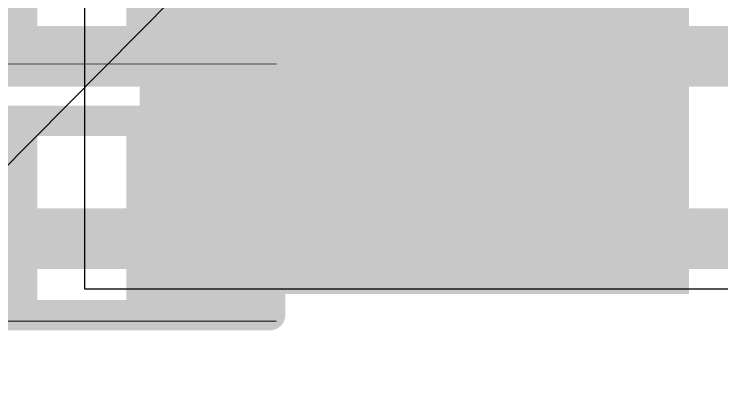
# Model space of a CAD drawing. Header units: inches. Extents: x -4 to 5258, y -4 to 5281.
# Drawn here: x 44.912 to 47.872, y 14.067 to 15.673 of the extents above; entities that cross this region are included whole.
import ezdxf

# ---------------------------------------------------------------- set-up
doc = ezdxf.new("R2010")
doc.units = ezdxf.units.IN
for name, color, linetype in [('Layer 2', 76, 'Continuous'), ('Top Layer', 1, 'Continuous'), ('Top Overlay', 2, 'Continuous'), ('Top Paste', 8, 'Continuous'), ('Top Solder', 216, 'Continuous')]:
    doc.layers.add(name, color=color, linetype=linetype)

# ---------------------------------------------------------------- blocks, each defined once
blk = doc.blocks.new('13_WQFN_HR__3_2__31')
at = {"layer": 'Top Solder'}
blk.add_line((1.1783, -0.9227), (5220.6763, 5271.621), dxfattribs=at)
blk = doc.blocks.new('R___0402_102')
at = {"layer": 'Top Layer'}
for points in [[(-0.6985, -0.3175), (-0.6985, 0.3175), (-0.2413, 0.3175), (-0.2413, -0.3175)], [(0.2413, -0.3175), (0.2413, 0.3175), (0.6985, 0.3175), (0.6985, -0.3175)]]:
    blk.add_hatch(color=1, dxfattribs=at).paths.add_polyline_path(points)
at = {"layer": 'Top Paste'}
for points in [[(-0.6985, -0.3175), (-0.6985, 0.3175), (-0.2413, 0.3175), (-0.2413, -0.3175)], [(0.2413, -0.3175), (0.2413, 0.3175), (0.6985, 0.3175), (0.6985, -0.3175)]]:
    blk.add_hatch(color=8, dxfattribs=at).paths.add_polyline_path(points)
at = {"layer": 'Top Solder'}
for points in [[(-0.7535, -0.3725), (-0.7535, 0.3725), (-0.1863, 0.3725), (-0.1863, -0.3725)], [(0.1863, -0.3725), (0.1863, 0.3725), (0.7535, 0.3725), (0.7535, -0.3725)]]:
    blk.add_hatch(color=216, dxfattribs=at).paths.add_polyline_path(points)
at = {"layer": 'Top Overlay'}
for points in [[(-0.7874, 0.4064, 0.127, 0.127, 0), (0.7874, 0.4064, 0.127, 0.127, 0)], [(-0.7874, -0.4064, 0.127, 0.127, 0), (-0.7874, 0.4064, 0.127, 0.127, 0)], [(0.7874, -0.4064, 0.127, 0.127, 0), (0.7874, 0.4064, 0.127, 0.127, 0)], [(-0.7874, -0.4064, 0.127, 0.127, 0), (0.7874, -0.4064, 0.127, 0.127, 0)], [(-0.8128, -0.4318, 0.00323, 0.00323, 0), (0.8128, -0.4318, 0.00323, 0.00323, 0)]]:
    blk.add_lwpolyline(points, format="xyseb", dxfattribs=at)
for points in [[(-0.8191, 0.4064, 0.0635, 0.0635, 1), (-0.7556, 0.4064, 0.0635, 0.0635, 1)], [(-0.8191, 0.4064, 0.0635, 0.0635, 1), (-0.7556, 0.4064, 0.0635, 0.0635, 1)], [(0.7556, 0.4064, 0.0635, 0.0635, 1), (0.8191, 0.4064, 0.0635, 0.0635, 1)], [(0.7556, 0.4064, 0.0635, 0.0635, 1), (0.8191, 0.4064, 0.0635, 0.0635, 1)], [(-0.8191, -0.4064, 0.0635, 0.0635, 1), (-0.7556, -0.4064, 0.0635, 0.0635, 1)], [(-0.8191, -0.4064, 0.0635, 0.0635, 1), (-0.7556, -0.4064, 0.0635, 0.0635, 1)], [(0.7556, -0.4064, 0.0635, 0.0635, 1), (0.8191, -0.4064, 0.0635, 0.0635, 1)], [(0.7556, -0.4064, 0.0635, 0.0635, 1), (0.8191, -0.4064, 0.0635, 0.0635, 1)], [(-0.8136, -0.4318, 0.00161, 0.00161, 1), (-0.812, -0.4318, 0.00161, 0.00161, 1)], [(0.812, -0.4318, 0.00161, 0.00161, 1), (0.8136, -0.4318, 0.00161, 0.00161, 1)]]:
    blk.add_lwpolyline(points, format="xyseb", close=True, dxfattribs=at)
blk = doc.blocks.new('R___0402_105')
at = {"layer": 'Top Layer'}
for points in [[(-0.6985, -0.3175), (-0.6985, 0.3175), (-0.2413, 0.3175), (-0.2413, -0.3175)], [(0.2413, -0.3175), (0.2413, 0.3175), (0.6985, 0.3175), (0.6985, -0.3175)]]:
    blk.add_hatch(color=1, dxfattribs=at).paths.add_polyline_path(points)
at = {"layer": 'Top Paste'}
for points in [[(-0.6985, -0.3175), (-0.6985, 0.3175), (-0.2413, 0.3175), (-0.2413, -0.3175)], [(0.2413, -0.3175), (0.2413, 0.3175), (0.6985, 0.3175), (0.6985, -0.3175)]]:
    blk.add_hatch(color=8, dxfattribs=at).paths.add_polyline_path(points)
at = {"layer": 'Top Solder'}
for points in [[(-0.7535, -0.3725), (-0.7535, 0.3725), (-0.1863, 0.3725), (-0.1863, -0.3725)], [(0.1863, -0.3725), (0.1863, 0.3725), (0.7535, 0.3725), (0.7535, -0.3725)]]:
    blk.add_hatch(color=216, dxfattribs=at).paths.add_polyline_path(points)
at = {"layer": 'Top Overlay'}
for points in [[(-0.7874, 0.4064, 0.127, 0.127, 0), (0.7874, 0.4064, 0.127, 0.127, 0)], [(-0.7874, -0.4064, 0.127, 0.127, 0), (-0.7874, 0.4064, 0.127, 0.127, 0)], [(0.7874, -0.4064, 0.127, 0.127, 0), (0.7874, 0.4064, 0.127, 0.127, 0)], [(-0.7874, -0.4064, 0.127, 0.127, 0), (0.7874, -0.4064, 0.127, 0.127, 0)], [(-0.8128, -0.4318, 0.00323, 0.00323, 0), (0.8128, -0.4318, 0.00323, 0.00323, 0)]]:
    blk.add_lwpolyline(points, format="xyseb", dxfattribs=at)
for points in [[(-0.8191, 0.4064, 0.0635, 0.0635, 1), (-0.7556, 0.4064, 0.0635, 0.0635, 1)], [(-0.8191, 0.4064, 0.0635, 0.0635, 1), (-0.7556, 0.4064, 0.0635, 0.0635, 1)], [(0.7556, 0.4064, 0.0635, 0.0635, 1), (0.8191, 0.4064, 0.0635, 0.0635, 1)], [(0.7556, 0.4064, 0.0635, 0.0635, 1), (0.8191, 0.4064, 0.0635, 0.0635, 1)], [(-0.8191, -0.4064, 0.0635, 0.0635, 1), (-0.7556, -0.4064, 0.0635, 0.0635, 1)], [(-0.8191, -0.4064, 0.0635, 0.0635, 1), (-0.7556, -0.4064, 0.0635, 0.0635, 1)], [(0.7556, -0.4064, 0.0635, 0.0635, 1), (0.8191, -0.4064, 0.0635, 0.0635, 1)], [(0.7556, -0.4064, 0.0635, 0.0635, 1), (0.8191, -0.4064, 0.0635, 0.0635, 1)], [(-0.8136, -0.4318, 0.00161, 0.00161, 1), (-0.812, -0.4318, 0.00161, 0.00161, 1)], [(0.812, -0.4318, 0.00161, 0.00161, 1), (0.8136, -0.4318, 0.00161, 0.00161, 1)]]:
    blk.add_lwpolyline(points, format="xyseb", close=True, dxfattribs=at)

msp = doc.modelspace()

# ---------------------------------------------------------------- hatches: boundary and pattern name
at = {"layer": 'Top Layer'}
msp.add_hatch(color=1, dxfattribs=at).paths.add_polyline_path([(45.4363, 14.5022), (47.735, 14.5022), (47.735, 17.2892), (45.4363, 17.2892)])

# ---------------------------------------------------------------- linework, layer by layer
at = {"layer": 'Layer 2'}
for points in [[(29.884, 15.4957, 0.254, 0.254, 0), (50.4316, 15.4957, 0.254, 0.254, 0)], [(30.717, 14.7337, 0.254, 0.254, 0), (50.4799, 14.7337, 0.254, 0.254, 0)]]:
    msp.add_lwpolyline(points, format="xyseb", dxfattribs=at)
at = {"layer": 'Top Layer'}
for p, q in [((45.2077, 15.3242), (45.2077, 16.4002)), ((45.2077, 14.5215), (45.2077, 15.3242)), ((52.1172, 14.5215), (45.2077, 14.5215))]:
    msp.add_line(p, q, dxfattribs=at)
for points in [[(45.6649, 14.8197, 0.2032, 0.2032, 0), (45.6649, 15.8957, 0.2032, 0.2032, 0)], [(45.6649, 14.8197, 0.2032, 0.2032, 0), (45.666, 14.8186, 0.2032, 0.2032, 0)]]:
    msp.add_lwpolyline(points, format="xyseb", dxfattribs=at)
for points in [[(45.6141, 14.8197, 0.1016, 0.1016, 1), (45.7157, 14.8197, 0.1016, 0.1016, 1)], [(45.6141, 14.8197, 0.1016, 0.1016, 1), (45.7157, 14.8197, 0.1016, 0.1016, 1)], [(45.6152, 14.8186, 0.1016, 0.1016, 1), (45.7168, 14.8186, 0.1016, 0.1016, 1)]]:
    msp.add_lwpolyline(points, format="xyseb", close=True, dxfattribs=at)

# ---------------------------------------------------------------- block references
for name, p in [('13_WQFN_HR__3_2__31', (37.0774, 9.2675)), ('R___0402_102', (45.195, 15.8957)), ('R___0402_105', (45.195, 14.8197))]:
    msp.add_blockref(name, p)

doc.saveas('drawing.dxf')
